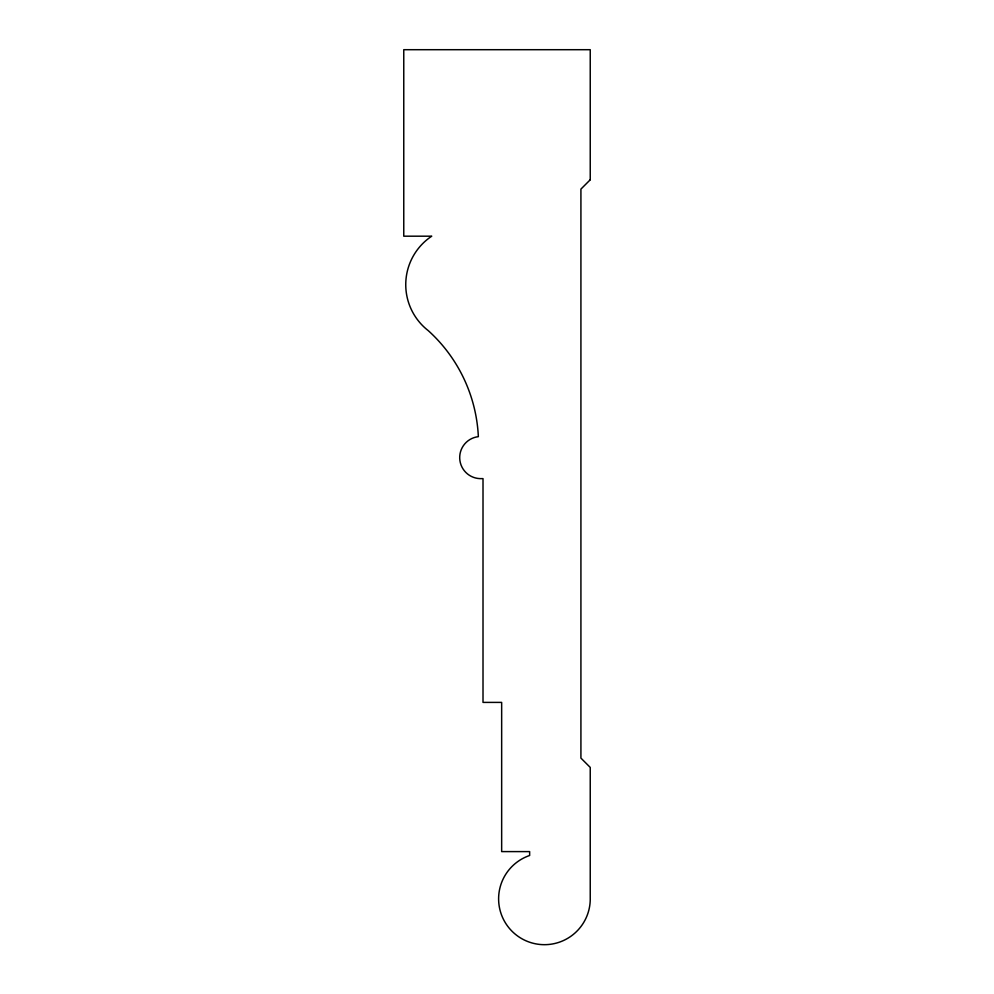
<?xml version="1.0" encoding="UTF-8"?>
<svg xmlns="http://www.w3.org/2000/svg" width="994" height="994" viewBox="0 0 994 994"><rect width="100%" height="100%" fill="white"/><g stroke="black" fill="none" stroke-linecap="round" stroke-linejoin="round"><path stroke-width="1.49" d="M590.237 179.777L580.918 189.108L580.918 758.099L590.237 767.418L590.237 897.507A45.823 45.823 0 0 1 550.341 944.3A45.823 45.823 0 0 1 499.808 909.261A45.823 45.823 0 0 1 529.64 855.486L529.64 851.597L501.659 851.597L501.659 702.398L483.009 702.398L483.009 478.623L479.94 478.623A21.06 21.06 0 0 1 459.713 458.371A21.06 21.06 0 0 1 478.35 436.664A152.579 152.579 0 0 0 428.265 330.642A58.211 58.211 0 0 1 431.731 236.187L403.763 236.187L403.763 49.7L590.237 49.7L590.237 179.777"/></g></svg>
